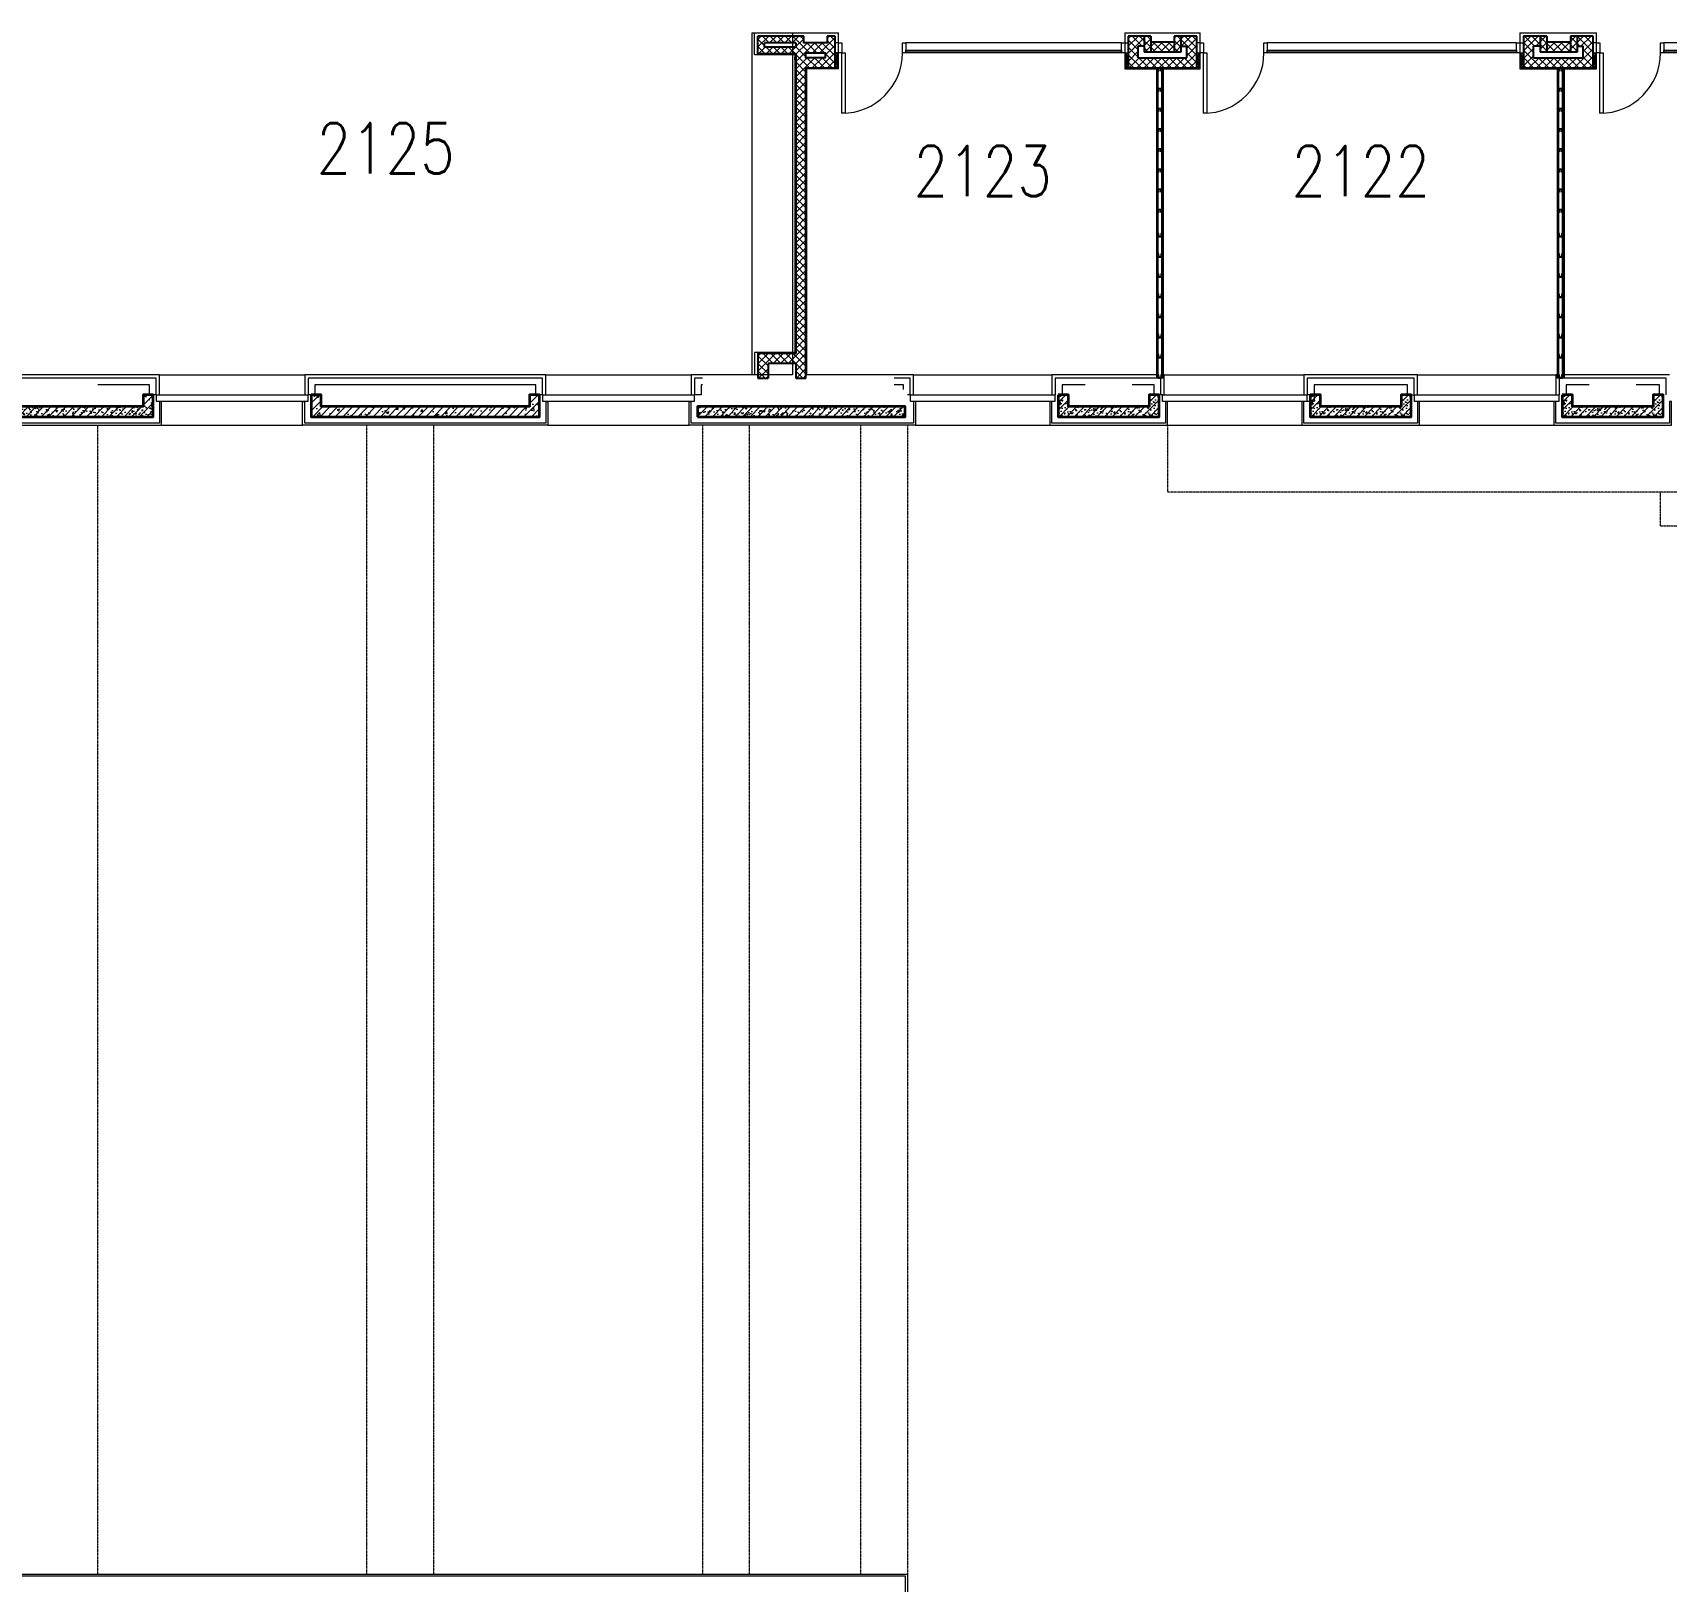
# Model space of a CAD drawing. Header units: inches. Extents: x 342932 to 557958, y 80625 to 242727.
# Drawn here: x 497415 to 521725, y 174520 to 197567 of the extents above; entities that cross this region are included whole.
import ezdxf
from ezdxf.enums import TextEntityAlignment as Align

# ---------------------------------------------------------------- set-up
doc = ezdxf.new("R2010")
doc.units = ezdxf.units.IN
doc.header["$MEASUREMENT"] = 0
doc.linetypes.add('First Floor$0$HIDDEN', pattern=[0.375, 0.25, -0.125])
for name, color, linetype, lineweight in [('First Floor$0$A-G2-G-Building-Elements-Hidden', 251, 'First Floor$0$HIDDEN', 15), ('First Floor$0$A-G250-G-Walls-Low-Level', 251, 'Continuous', 15), ('First Floor$0$A-G250-G-Walls-Precast-Concrete', 251, 'Continuous', 35), ('First Floor$0$A-G250-M-Walls-Blockwork', 7, 'Continuous', 25), ('First Floor$0$A-G250-M-Walls-Plasterboard-Partition', 7, 'Continuous', 9), ('First Floor$0$A-G252-H-Internal-Walls', 251, 'Continuous', 9), ('First Floor$0$A-G262-H-Precast-Panel', 251, 'Continuous', 5), ('First Floor$0$A-G312-M-Wall-Cladding-Panel', 7, 'Continuous', 9), ('First Floor$0$A-G312-M-Wall-Finish-Plaster', 7, 'Continuous', 15), ('First Floor$0$A-G321-M-Window', 251, 'Continuous', 9), ('First Floor$0$A-G322-M-Door', 251, 'Continuous', 15), ('First Floor$0$I-FURN-REC-DESK-SEC-20', 251, 'Continuous', 15), ('First Floor$0$Z-Z001-S-Room-Name-Identification-250', 7, 'Continuous', 15), ('I-FURN-RECP-COUNTER', 251, 'Continuous', 20)]:
    doc.layers.add(name, color=color, linetype=linetype, lineweight=lineweight)
doc.styles.add('First Floor$0$Tag-RomanS', font='romans.shx', dxfattribs={"width": 0.8})
pattern_1 = [(315, (361382.11, 239676.52), (56.1266, 56.1266), []), (45, (361382.11, 239676.52), (-56.1266, 56.1266), [])]
pattern_2 = [(50, (361382.11, 239676.52), (182.18467, -15.93909), [19.05, -209.55]), (355, (361382.11, 239676.52), (-35.24283, 191.05664), [15.24, -167.64]), (100.451, (361397.3, 239675.2), (146.9425, 175.11669), [16.19, -178.09]), (46.1842, (361382.11, 239727.32), (271.07904, -42.04233), [28.575, -314.325]), (96.6356, (361404.7, 239723.82), (237.40423, 247.42556), [24.285, -267.135]), (351.184, (361382.1, 239727.32), (237.4046, 247.4251), [22.86, -251.46]), (21, (361407.51, 239714.62), (151.61488, -102.26552), [19.05, -209.55]), (326, (361407.51, 239714.62), (61.80203, 184.18797), [15.24, -167.64]), (71.4514, (361420.15, 239706.1), (213.4165, 81.92286), [16.19, -178.09]), (37.5, (361382.114, 239676.52), (3.088603, 84.55504), [0, -165.608, 0, -170.18, 0, -168.275]), (7.5, (361382.11, 239676.52), (66.81966, 100.180575), [0, -97.028, 0, -161.798, 0, -64.135]), (327.5, (361325.47, 239676.52), (135.590595, -5.728744), [0, -63.5, 0, -198.12, 0, -262.89]), (317.5, (361300.07, 239676.52), (148.12918, 25.42649), [0, -82.55, 0, -131.572, 0, -186.69])]
pattern_3 = [(45, (361382.11, 239676.52), (-56.1266, 56.1266), [])]
pattern_4 = [(315, (361382.11, 239676.52), (56.1266, 56.1266), []), (45, (361382.11, 239676.52), (-56.1266, 56.1266), [])]

# ---------------------------------------------------------------- blocks, each defined once
blk = doc.blocks.new('First Floor$0$d25')
at = {"layer": 'First Floor$0$A-G321-M-Window', "elevation": 0}
blk.add_lwpolyline([(152280, -42465), (149070, -42465), (149070, -42435), (152280, -42435)], close=True, dxfattribs=at)
at = {"layer": 'First Floor$0$A-G322-M-Door'}
for p, q in [((152280, -42325, 0), (149070, -42325, 0)), ((152280, -42475, 0), (149070, -42475, 0))]:
    blk.add_line(p, q, dxfattribs=at)
at = {"layer": 'First Floor$0$A-G322-M-Door', "elevation": 0}
for points in [[(148070, -42475), (148070, -42325), (148120, -42325), (148120, -42475)], [(148170, -43375), (148120, -43375), (148120, -42475), (148170, -42475)], [(149020, -42475), (149020, -42325), (149070, -42325), (149070, -42475)], [(152280, -42475), (152280, -42325), (152330, -42325), (152330, -42475)]]:
    blk.add_lwpolyline(points, close=True, dxfattribs=at)
at = {"layer": 'First Floor$0$A-G322-M-Door'}
blk.add_arc((148120, -42475, 0), 900, 270, 0, dxfattribs=at)
blk = doc.blocks.new('First Floor$0$Part Frame12')
for p, q in [((0, 100), (4615, 100)), ((0, 100), (0, 0)), ((0, 87), (4615, 87, 0)), ((0, 75), (4615, 75, 0)), ((4615, 25, 0), (0, 25)), ((4615, 12, 0), (0, 12)), ((0, 0), (4615, 0)), ((4615, 100), (4615, 0))]:
    blk.add_line(p, q)
at = {"elevation": 0}
for points in [[(0, 25), (0, 75), (50, 75), (50, 65), (10, 65), (10, 35), (50, 35), (50, 25)], [(300, 25), (300, 75), (350, 75), (350, 65), (310, 65), (310, 35), (350, 35), (350, 25)], [(600, 25), (600, 75), (650, 75), (650, 65), (610, 65), (610, 35), (650, 35), (650, 25)], [(900, 25), (900, 75), (950, 75), (950, 65), (910, 65), (910, 35), (950, 35), (950, 25)], [(1200, 25), (1200, 75), (1250, 75), (1250, 65), (1210, 65), (1210, 35), (1250, 35), (1250, 25)], [(1500, 25), (1500, 75), (1550, 75), (1550, 65), (1510, 65), (1510, 35), (1550, 35), (1550, 25)], [(1800, 25), (1800, 75), (1850, 75), (1850, 65), (1810, 65), (1810, 35), (1850, 35), (1850, 25)], [(2100, 25), (2100, 75), (2150, 75), (2150, 65), (2110, 65), (2110, 35), (2150, 35), (2150, 25)], [(2515, 25), (2515, 75), (2465, 75), (2465, 65), (2505, 65), (2505, 35), (2465, 35), (2465, 25)], [(2815, 25), (2815, 75), (2765, 75), (2765, 65), (2805, 65), (2805, 35), (2765, 35), (2765, 25)], [(3115, 25), (3115, 75), (3065, 75), (3065, 65), (3105, 65), (3105, 35), (3065, 35), (3065, 25)], [(3415, 25), (3415, 75), (3365, 75), (3365, 65), (3405, 65), (3405, 35), (3365, 35), (3365, 25)], [(3715, 25), (3715, 75), (3665, 75), (3665, 65), (3705, 65), (3705, 35), (3665, 35), (3665, 25)], [(4015, 25), (4015, 75), (3965, 75), (3965, 65), (4005, 65), (4005, 35), (3965, 35), (3965, 25)], [(4315, 25), (4315, 75), (4265, 75), (4265, 65), (4305, 65), (4305, 35), (4265, 35), (4265, 25)], [(4615, 25), (4615, 75), (4565, 75), (4565, 65), (4605, 65), (4605, 35), (4565, 35), (4565, 25)]]:
    blk.add_lwpolyline(points, close=True, dxfattribs=at)
blk = doc.blocks.new('First Floor$0$tag-roomname')
at = {"lineweight": 18, "ltscale": 0.01, "style": 'First Floor$0$Tag-RomanS', "width": 0.8}
blk.add_attdef('ROOM_NO_2', text='', height=3, dxfattribs=at).set_placement((0, 1.612), align=Align.MIDDLE_CENTER)
at = {"linetype": 'ByBlock', "lineweight": 15, "ltscale": 0.01, "style": 'First Floor$0$Tag-RomanS', "width": 0.8, "flags": 1}
for tag, p in [('ROOM_NAME_1', (0, -2.288)), ('ROOM_NAME_2', (0, -5.744))]:
    blk.add_attdef(tag, text='', height=2.5, dxfattribs=at).set_placement(p, align=Align.MIDDLE_CENTER)
blk = doc.blocks.new('First Floor$0$GP18-4760')
at = {"layer": 'First Floor$0$A-G321-M-Window'}
blk.add_lwpolyline([(-4710, 140), (-1000, 140), (-1000, 110), (-4710, 110)], close=True, dxfattribs=at)
at = {"layer": 'First Floor$0$A-G322-M-Door'}
for p, q in [((-4710, 150), (-1000, 150)), ((-4710, 0), (-1000, 0))]:
    blk.add_line(p, q, dxfattribs=at)
for points in [[(-100, 1050), (-50, 1050), (-50, 150), (-100, 150)], [(-4710, 150), (-4710, 0), (-4760, 0), (-4760, 150)], [(-950, 150), (-950, 0), (-1000, 0), (-1000, 150)], [(0, 150), (0, 0), (-50, 0), (-50, 150)]]:
    blk.add_lwpolyline(points, close=True, dxfattribs=at)
blk.add_arc((-50, 150), 900, 90, 180, dxfattribs=at)

msp = doc.modelspace()

# ---------------------------------------------------------------- hatches: boundary and pattern name
at = {"layer": 'First Floor$0$A-G252-H-Internal-Walls'}
h = msp.add_hatch(dxfattribs=at)
h.set_pattern_fill('ANSI37', color=256, scale=25, angle=-90, style=0)
h.set_pattern_definition(pattern_1)
h.paths.add_polyline_path([(508772.1, 197251.5), (508772.1, 197351.5), (508307.1, 197351.5), (508307.1, 197416.5), (508772.1, 197416.5), (508772.1, 197516.5), (508207.1, 197516.5), (508207.1, 197251.5)])
h = msp.add_hatch(dxfattribs=at)
h.set_pattern_fill('ANSI37', color=256, scale=25, angle=-90, style=0)
h.set_pattern_definition(pattern_1)
h.paths.add_polyline_path([(509357.1, 197041.5), (509357.1, 197516.5), (509239.6, 197516.5), (509239.6, 197416.4), (508889.6, 197416.4), (508889.6, 197516.5), (508772.1, 197516.5), (508772.1, 192426.5), (508922.1, 192426.5), (508922.1, 197041.5)])
h.paths.add_polyline_path([(509207.1, 197191.5), (508922.1, 197191.5), (508922.1, 197266.4), (509207.1, 197266.4)], flags=16)
h = msp.add_hatch(dxfattribs=at)
h.set_pattern_fill('ANSI37', color=256, scale=25, angle=270, style=0)
h.set_pattern_definition(pattern_4)
h.paths.add_polyline_path([(514502.1, 197516.5), (514402.1, 197516.5), (514402.1, 197276.5), (514502.1, 197276.5)], flags=17)
h.paths.add_polyline_path([(514402.1, 197426.5), (514052.1, 197426.5), (514052.1, 197276.5), (514402.1, 197276.5)], flags=17)
h.paths.add_polyline_path([(514052.1, 197516.5), (513952.1, 197516.5), (513952.1, 197276.5), (514052.1, 197276.5)], flags=17)
h.paths.add_polyline_path([(513952.1, 197516.5), (513717.1, 197516.5), (513717.1, 197041.5), (514737.1, 197041.5), (514737.1, 197516.5), (514502.1, 197516.5), (514502.1, 197366.5), (514587.1, 197366.5), (514587.1, 197191.5), (513867.1, 197191.5), (513867.1, 197366.5), (513952.1, 197366.5)])
h = msp.add_hatch(dxfattribs=at)
h.set_pattern_fill('ANSI37', color=256, scale=25, angle=270, style=0)
h.set_pattern_definition(pattern_4)
h.paths.add_polyline_path([(520637.1, 197516.5), (520397.1, 197516.5), (520397.1, 197366.5), (520487.1, 197366.5), (520487.1, 197191.5), (519757.1, 197191.5), (519757.1, 197366.5), (519847.1, 197366.5), (519847.1, 197516.5), (519607.1, 197516.5), (519607.1, 197041.5), (520637.1, 197041.5)])
h.paths.add_polyline_path([(520397.1, 197516.5), (520297.1, 197516.5), (520297.1, 197276.5), (520397.1, 197276.5)], flags=17)
h.paths.add_polyline_path([(520297.1, 197426.5), (519947.1, 197426.5), (519947.1, 197276.5), (520297.1, 197276.5)], flags=17)
h.paths.add_polyline_path([(519947.1, 197516.5), (519847.1, 197516.5), (519847.1, 197276.5), (519947.1, 197276.5)])
h = msp.add_hatch(dxfattribs=at)
h.set_pattern_fill('AR-CONC', color=256, scale=0.3, angle=90, style=0)
h.set_pattern_definition([(140, (361382.114, 239676.52), (4.781726, 54.655401), [5.715, -62.865]), (85, (361382.114, 239676.52), (-57.316993, -10.572848), [4.572, -50.292]), (190.451, (361382.51, 239681.076), (-52.535006, 44.08275), [4.857, -53.427]), (136.1842, (361366.874, 239676.52), (12.612698, 81.323712), [8.5725, -94.2975]), (186.6356, (361367.925, 239683.3), (-74.227667, 71.22127), [7.2855, -80.1405]), (81.184, (361366.87, 239676.52), (-74.227535, 71.22138), [6.858, -75.438]), (111, (361370.684, 239684.14), (30.679656, 45.484464), [5.715, -62.865]), (56, (361370.684, 239684.14), (-55.25639, 18.540609), [4.572, -50.292]), (161.4514, (361373.24, 239687.93), (-24.576857, 64.024947), [4.857, -53.427]), (127.5, (361382.114, 239676.522), (-25.3665117, 0.926581), [0, -49.6824, 0, -51.054, 0, -50.4825]), (97.5, (361382.114, 239676.522), (-30.0541724, 20.0458988), [0, -29.1084, 0, -48.5394, 0, -19.2405]), (57.5, (361382.114, 239659.53), (1.7186232, 40.6771786), [0, -19.05, 0, -59.436, 0, -78.867]), (47.5, (361382.114, 239651.91), (-7.627947, 44.4387544), [0, -24.765, 0, -39.4716, 0, -56.007])])
h.paths.add_polyline_path([(509392.1, 197266.5), (509357.1, 197266.5), (509357.1, 197041.5), (509392.1, 197041.5)])
h = msp.add_hatch(dxfattribs=at)
h.set_pattern_fill('AR-CONC', color=256, scale=0.3, angle=90, style=0)
h.set_pattern_definition([(40, (661692.106, 239676.52), (-4.781726, 54.655401), [5.715, -62.865]), (95, (661692.106, 239676.52), (57.316993, -10.572848), [4.572, -50.292]), (349.549, (661691.707, 239681.076), (52.535006, 44.08275), [4.857, -53.427]), (43.8158, (661707.346, 239676.52), (-12.612698, 81.323712), [8.5725, -94.2975]), (353.3644, (661706.295, 239683.3), (74.227667, 71.22127), [7.2855, -80.1405]), (98.816, (661707.346, 239676.52), (74.227535, 71.22138), [6.858, -75.438]), (69, (661703.536, 239684.14), (-30.679656, 45.484464), [5.715, -62.865]), (124, (661703.536, 239684.14), (55.25639, 18.540609), [4.572, -50.292]), (18.5486, (661700.98, 239687.93), (24.576857, 64.024947), [4.857, -53.427]), (52.5, (661692.106, 239676.522), (25.3665117, 0.926581), [0, -49.6824, 0, -51.054, 0, -50.4825]), (82.5, (661692.106, 239676.522), (30.0541724, 20.0458988), [0, -29.1084, 0, -48.5394, 0, -19.2405]), (122.5, (661692.106, 239659.53), (-1.7186232, 40.6771786), [0, -19.05, 0, -59.436, 0, -78.867]), (132.5, (661692.106, 239651.91), (7.627947, 44.4387544), [0, -24.765, 0, -39.4716, 0, -56.007])])
h.paths.add_polyline_path([(513682.1, 197266.5), (513717.1, 197266.5), (513717.1, 197041.5), (513682.1, 197041.5)])
h = msp.add_hatch(dxfattribs=at)
h.set_pattern_fill('AR-CONC', color=256, scale=0.3, angle=90, style=0)
h.set_pattern_definition([(140, (366762.106, 239676.52), (4.781726, 54.655401), [5.715, -62.865]), (85, (366762.106, 239676.52), (-57.316993, -10.572848), [4.572, -50.292]), (190.451, (366762.504, 239681.076), (-52.535006, 44.08275), [4.857, -53.427]), (136.1842, (366746.866, 239676.52), (12.612698, 81.323712), [8.5725, -94.2975]), (186.6356, (366747.92, 239683.3), (-74.227667, 71.22127), [7.2855, -80.1405]), (81.184, (366746.866, 239676.52), (-74.227535, 71.22138), [6.858, -75.438]), (111, (366750.676, 239684.14), (30.679656, 45.484464), [5.715, -62.865]), (56, (366750.676, 239684.14), (-55.25639, 18.540609), [4.572, -50.292]), (161.4514, (366753.23, 239687.93), (-24.576857, 64.024947), [4.857, -53.427]), (127.5, (366762.106, 239676.522), (-25.3665117, 0.926581), [0, -49.6824, 0, -51.054, 0, -50.4825]), (97.5, (366762.106, 239676.522), (-30.0541724, 20.0458988), [0, -29.1084, 0, -48.5394, 0, -19.2405]), (57.5, (366762.106, 239659.53), (1.7186232, 40.6771786), [0, -19.05, 0, -59.436, 0, -78.867]), (47.5, (366762.106, 239651.91), (-7.627947, 44.4387544), [0, -24.765, 0, -39.4716, 0, -56.007])])
h.paths.add_polyline_path([(514772.1, 197266.5), (514737.1, 197266.5), (514737.1, 197041.5), (514772.1, 197041.5)])
h = msp.add_hatch(dxfattribs=at)
h.set_pattern_fill('AR-CONC', color=256, scale=0.3, angle=90, style=0)
h.set_pattern_definition([(40, (667572.087, 239676.52), (-4.781726, 54.655401), [5.715, -62.865]), (95, (667572.087, 239676.52), (57.316993, -10.572848), [4.572, -50.292]), (349.549, (667571.69, 239681.076), (52.535006, 44.08275), [4.857, -53.427]), (43.8158, (667587.33, 239676.52), (-12.612698, 81.323712), [8.5725, -94.2975]), (353.3644, (667586.28, 239683.3), (74.227667, 71.22127), [7.2855, -80.1405]), (98.816, (667587.33, 239676.52), (74.227535, 71.22138), [6.858, -75.438]), (69, (667583.517, 239684.14), (-30.679656, 45.484464), [5.715, -62.865]), (124, (667583.517, 239684.14), (55.25639, 18.540609), [4.572, -50.292]), (18.5486, (667580.96, 239687.93), (24.576857, 64.024947), [4.857, -53.427]), (52.5, (667572.087, 239676.522), (25.3665117, 0.926581), [0, -49.6824, 0, -51.054, 0, -50.4825]), (82.5, (667572.087, 239676.522), (30.0541724, 20.0458988), [0, -29.1084, 0, -48.5394, 0, -19.2405]), (122.5, (667572.087, 239659.53), (-1.7186232, 40.6771786), [0, -19.05, 0, -59.436, 0, -78.867]), (132.5, (667572.087, 239651.91), (7.627947, 44.4387544), [0, -24.765, 0, -39.4716, 0, -56.007])])
h.paths.add_polyline_path([(519562.1, 197266.5), (519597.1, 197266.5), (519597.1, 197041.5), (519562.1, 197041.5)])
h = msp.add_hatch(dxfattribs=at)
h.set_pattern_fill('AR-CONC', color=256, scale=0.3, angle=90, style=0)
h.set_pattern_definition([(140, (372662.087, 239676.52), (4.781726, 54.655401), [5.715, -62.865]), (85, (372662.087, 239676.52), (-57.316993, -10.572848), [4.572, -50.292]), (190.451, (372662.486, 239681.076), (-52.535006, 44.08275), [4.857, -53.427]), (136.1842, (372646.85, 239676.52), (12.612698, 81.323712), [8.5725, -94.2975]), (186.6356, (372647.9, 239683.3), (-74.227667, 71.22127), [7.2855, -80.1405]), (81.184, (372646.85, 239676.52), (-74.227535, 71.22138), [6.858, -75.438]), (111, (372650.657, 239684.14), (30.679656, 45.484464), [5.715, -62.865]), (56, (372650.657, 239684.14), (-55.25639, 18.540609), [4.572, -50.292]), (161.4514, (372653.214, 239687.93), (-24.576857, 64.024947), [4.857, -53.427]), (127.5, (372662.087, 239676.522), (-25.3665117, 0.926581), [0, -49.6824, 0, -51.054, 0, -50.4825]), (97.5, (372662.087, 239676.522), (-30.0541724, 20.0458988), [0, -29.1084, 0, -48.5394, 0, -19.2405]), (57.5, (372662.087, 239659.53), (1.7186232, 40.6771786), [0, -19.05, 0, -59.436, 0, -78.867]), (47.5, (372662.087, 239651.91), (-7.627947, 44.4387544), [0, -24.765, 0, -39.4716, 0, -56.007])])
h.paths.add_polyline_path([(520672.1, 197266.5), (520637.1, 197266.5), (520637.1, 197041.5), (520672.1, 197041.5)])
h = msp.add_hatch(dxfattribs=at)
h.set_pattern_fill('ANSI37', color=256, scale=25, angle=-90, style=0)
h.set_pattern_definition(pattern_1)
h.paths.add_polyline_path([(508772.1, 192641.5), (508772.1, 192791.5), (508207.1, 192791.5), (508207.1, 192426.5), (508357.1, 192426.5), (508357.1, 192641.5)])
at = {"layer": 'First Floor$0$A-G262-H-Precast-Panel'}
h = msp.add_hatch(dxfattribs=at)
h.set_pattern_fill('AR-CONC', color=256, style=0)
h.set_pattern_definition(pattern_2)
h.paths.add_polyline_path([(499207.1, 192176.5), (499057.1, 192176.5), (499057.1, 192001.5), (496707.1, 192001.5), (496707.1, 192176.5), (496557.1, 192176.5), (496557.1, 191851.5), (499207.1, 191851.5)])
h = msp.add_hatch(dxfattribs=at)
h.set_pattern_fill('ANSI31', color=256, scale=25, style=0)
h.set_pattern_definition(pattern_3)
h.paths.add_polyline_path([(499207.1, 192176.5), (499057.1, 192176.5), (499057.1, 192001.5), (496707.1, 192001.5), (496707.1, 192176.5), (496557.1, 192176.5), (496557.1, 191851.5), (499207.1, 191851.5)])
h = msp.add_hatch(dxfattribs=at)
h.set_pattern_fill('AR-CONC', color=256, scale=2, style=0)
h.set_pattern_definition([(50, (361382.1, 239676.52), (364.36934, -31.8782), [38.1, -419.1]), (355, (361382.1, 239676.52), (-70.48565, 382.1133), [30.48, -335.28]), (100.451, (361412.48, 239673.87), (293.885, 350.2334), [32.38, -356.18]), (46.1842, (361382.1, 239778.1), (542.1581, -84.0847), [57.15, -628.65]), (96.6356, (361427.3, 239771.1), (474.8085, 494.8511), [48.57, -534.27]), (351.184, (361382.1, 239778.1), (474.8092, 494.8502), [45.72, -502.92]), (21, (361432.9, 239752.72), (303.22976, -204.53104), [38.1, -419.1]), (326, (361432.9, 239752.72), (123.6041, 368.3759), [30.48, -335.28]), (71.4514, (361458.2, 239735.68), (426.833, 163.8457), [32.38, -356.18]), (37.5, (361382.11, 239676.52), (6.17721, 169.11008), [0, -331.216, 0, -340.36, 0, -336.55]), (7.5, (361382.11, 239676.52), (133.63933, 200.36115), [0, -194.056, 0, -323.596, 0, -128.27]), (327.5, (361268.83, 239676.52), (271.18119, -11.45749), [0, -127, 0, -396.24, 0, -525.78]), (317.5, (361218.03, 239676.52), (296.25836, 50.853), [0, -165.1, 0, -263.144, 0, -373.38])])
h.paths.add_polyline_path([(504957.1, 192176.5), (504807.1, 192176.5), (504807.1, 192001.5), (501707.1, 192001.5), (501707.1, 192176.5), (501557.1, 192176.5), (501557.1, 191851.5), (504957.1, 191851.5)])
h = msp.add_hatch(dxfattribs=at)
h.set_pattern_fill('ANSI31', color=256, scale=25, style=0)
h.set_pattern_definition(pattern_3)
h.paths.add_polyline_path([(504957.1, 192176.5), (504807.1, 192176.5), (504807.1, 192001.5), (501707.1, 192001.5), (501707.1, 192176.5), (501557.1, 192176.5), (501557.1, 191851.5), (504957.1, 191851.5)])
h = msp.add_hatch(dxfattribs=at)
h.set_pattern_fill('AR-CONC', color=256, style=0)
h.set_pattern_definition([(50, (342632.11, 239676.52), (182.18467, -15.93909), [19.05, -209.55]), (355, (342632.11, 239676.52), (-35.24283, 191.05664), [15.24, -167.64]), (100.451, (342647.3, 239675.2), (146.9425, 175.11669), [16.19, -178.09]), (46.1842, (342632.11, 239727.32), (271.07904, -42.04233), [28.575, -314.325]), (96.6356, (342654.7, 239723.82), (237.40423, 247.42556), [24.285, -267.135]), (351.184, (342632.1, 239727.32), (237.4046, 247.4251), [22.86, -251.46]), (21, (342657.51, 239714.62), (151.61488, -102.26552), [19.05, -209.55]), (326, (342657.51, 239714.62), (61.80203, 184.18797), [15.24, -167.64]), (71.4514, (342670.15, 239706.1), (213.41649, 81.92286), [16.19, -178.09]), (37.5, (342632.114, 239676.52), (3.088603, 84.55504), [0, -165.608, 0, -170.18, 0, -168.275]), (7.5, (342632.11, 239676.52), (66.819663, 100.180575), [0, -97.028, 0, -161.798, 0, -64.135]), (327.5, (342575.47, 239676.52), (135.590595, -5.728744), [0, -63.5, 0, -198.12, 0, -262.89]), (317.5, (342550.07, 239676.52), (148.12918, 25.42649), [0, -82.55, 0, -131.572, 0, -186.69])])
h.paths.add_polyline_path([(514177.1, 192176.5), (514027.1, 192176.5), (514027.1, 192001.5), (512827.1, 192001.5), (512827.1, 192176.5), (512677.1, 192176.5), (512677.1, 191851.5), (514177.1, 191851.5)])
h = msp.add_hatch(dxfattribs=at)
h.set_pattern_fill('ANSI31', color=256, scale=25, style=0)
h.set_pattern_definition([(45, (342632.11, 239676.52), (-56.1266, 56.1266), [])])
h.paths.add_polyline_path([(514177.1, 192176.5), (514027.1, 192176.5), (514027.1, 192001.5), (512827.1, 192001.5), (512827.1, 192176.5), (512677.1, 192176.5), (512677.1, 191851.5), (514177.1, 191851.5)])
h = msp.add_hatch(dxfattribs=at)
h.set_pattern_fill('AR-CONC', color=256, style=0)
h.set_pattern_definition([(50, (346382.11, 239676.52), (182.18467, -15.93909), [19.05, -209.55]), (355, (346382.11, 239676.52), (-35.24283, 191.05664), [15.24, -167.64]), (100.451, (346397.3, 239675.2), (146.9425, 175.11669), [16.19, -178.09]), (46.1842, (346382.11, 239727.32), (271.07904, -42.04233), [28.575, -314.325]), (96.6356, (346404.7, 239723.82), (237.40423, 247.42556), [24.285, -267.135]), (351.184, (346382.1, 239727.32), (237.4046, 247.4251), [22.86, -251.46]), (21, (346407.51, 239714.62), (151.61488, -102.26552), [19.05, -209.55]), (326, (346407.51, 239714.62), (61.80203, 184.18797), [15.24, -167.64]), (71.4514, (346420.15, 239706.1), (213.41649, 81.92286), [16.19, -178.09]), (37.5, (346382.114, 239676.52), (3.088603, 84.55504), [0, -165.608, 0, -170.18, 0, -168.275]), (7.5, (346382.11, 239676.52), (66.819663, 100.180575), [0, -97.028, 0, -161.798, 0, -64.135]), (327.5, (346325.47, 239676.52), (135.590595, -5.728744), [0, -63.5, 0, -198.12, 0, -262.89]), (317.5, (346300.07, 239676.52), (148.12918, 25.42649), [0, -82.55, 0, -131.572, 0, -186.69])])
h.paths.add_polyline_path([(517927.1, 192176.5), (517777.1, 192176.5), (517777.1, 192001.5), (516577.1, 192001.5), (516577.1, 192176.5), (516427.1, 192176.5), (516427.1, 191851.5), (517927.1, 191851.5)])
h = msp.add_hatch(dxfattribs=at)
h.set_pattern_fill('ANSI31', color=256, scale=25, style=0)
h.set_pattern_definition([(45, (346382.11, 239676.52), (-56.1266, 56.1266), [])])
h.paths.add_polyline_path([(517927.1, 192176.5), (517777.1, 192176.5), (517777.1, 192001.5), (516577.1, 192001.5), (516577.1, 192176.5), (516427.1, 192176.5), (516427.1, 191851.5), (517927.1, 191851.5)])
h = msp.add_hatch(dxfattribs=at)
h.set_pattern_fill('AR-CONC', color=256, style=0)
h.set_pattern_definition([(50, (350132.11, 239676.52), (182.18467, -15.93909), [19.05, -209.55]), (355, (350132.11, 239676.52), (-35.24283, 191.05664), [15.24, -167.64]), (100.451, (350147.3, 239675.2), (146.9425, 175.11669), [16.19, -178.09]), (46.1842, (350132.11, 239727.32), (271.07904, -42.04233), [28.575, -314.325]), (96.6356, (350154.7, 239723.82), (237.40423, 247.42556), [24.285, -267.135]), (351.184, (350132.1, 239727.32), (237.4046, 247.4251), [22.86, -251.46]), (21, (350157.51, 239714.62), (151.61488, -102.26552), [19.05, -209.55]), (326, (350157.51, 239714.62), (61.80203, 184.18797), [15.24, -167.64]), (71.4514, (350170.15, 239706.1), (213.41649, 81.92286), [16.19, -178.09]), (37.5, (350132.114, 239676.52), (3.088603, 84.55504), [0, -165.608, 0, -170.18, 0, -168.275]), (7.5, (350132.11, 239676.52), (66.819663, 100.180575), [0, -97.028, 0, -161.798, 0, -64.135]), (327.5, (350075.47, 239676.52), (135.590595, -5.728744), [0, -63.5, 0, -198.12, 0, -262.89]), (317.5, (350050.07, 239676.52), (148.12918, 25.42649), [0, -82.55, 0, -131.572, 0, -186.69])])
h.paths.add_polyline_path([(521677.1, 192176.5), (521527.1, 192176.5), (521527.1, 192001.5), (520327.1, 192001.5), (520327.1, 192176.5), (520177.1, 192176.5), (520177.1, 191851.5), (521677.1, 191851.5)])
h = msp.add_hatch(dxfattribs=at)
h.set_pattern_fill('ANSI31', color=256, scale=25, style=0)
h.set_pattern_definition([(45, (350132.11, 239676.52), (-56.1266, 56.1266), [])])
h.paths.add_polyline_path([(521677.1, 192176.5), (521527.1, 192176.5), (521527.1, 192001.5), (520327.1, 192001.5), (520327.1, 192176.5), (520177.1, 192176.5), (520177.1, 191851.5), (521677.1, 191851.5)])
h = msp.add_hatch(dxfattribs=at)
h.set_pattern_fill('AR-CONC', color=256, style=0)
h.set_pattern_definition(pattern_2)
h.paths.add_polyline_path([(510397.1, 192001.5), (507307.1, 192001.5), (507307.1, 191851.5), (510397.1, 191851.5)])
h = msp.add_hatch(dxfattribs=at)
h.set_pattern_fill('ANSI31', color=256, scale=25, style=0)
h.set_pattern_definition(pattern_3)
h.paths.add_polyline_path([(510397.1, 192001.5), (507307.1, 192001.5), (507307.1, 191851.5), (510397.1, 191851.5)])

# ---------------------------------------------------------------- linework, layer by layer
at = {"layer": 'First Floor$0$A-G2-G-Building-Elements-Hidden'}
for p, q in [((508082.1, 174626.5), (508082.1, 191726.5, 0)), ((509732.1, 191726.5, 0), (509732.1, 174626.5)), ((510432.1, 191726.5), (510432.1, 174626.5)), ((514302.1, 191726.5, 0), (514302.1, 190726.5, 0)), ((537647.1, 190726.5), (514302.1, 190726.5, 0))]:
    msp.add_line(p, q, dxfattribs=at)
for points in [[(498382.1, 174626.5), (498382.1, 191726.5)], [(502382.1, 191726.5), (502382.1, 174626.5)], [(503382.1, 174626.5), (503382.1, 191726.5)], [(507382.1, 191726.5), (507382.1, 174626.5)], [(521632.1, 190726.5), (521632.1, 190226.5), (534132.1, 190226.5), (534132.1, 190726.5)]]:
    msp.add_lwpolyline(points, dxfattribs=at)
at = {"layer": 'First Floor$0$A-G250-G-Walls-Low-Level'}
for p, q in [((499302.1, 192476.5), (501462.1, 192476.5)), ((505052.1, 192476.5), (507212.1, 192476.5, 0)), ((510522.1, 192476.5, 0), (512582.1, 192476.5, 0)), ((514252.1, 192476.5, 0), (516332.1, 192476.5, 0)), ((518022.1, 192476.5, 0), (520082.1, 192476.5, 0)), ((499332.1, 191726.5), (501432.1, 191726.5)), ((505082.1, 191726.5), (507182.1, 191726.5, 0)), ((510552.1, 191726.5, 0), (512552.1, 191726.5, 0)), ((514302.1, 191726.5, 0), (516302.1, 191726.5, 0)), ((518052.1, 191726.5, 0), (520052.1, 191726.5, 0))]:
    msp.add_line(p, q, dxfattribs=at)
at = {"layer": 'First Floor$0$A-G250-G-Walls-Precast-Concrete', "elevation": 0}
for points in [[(496557.1, 191851.5), (499207.1, 191851.5), (499207.1, 192176.5), (499057.1, 192176.5), (499057.1, 192001.5), (496707.1, 192001.5), (496707.1, 192176.5), (496557.1, 192176.5), (496557.1, 191854)], [(501557.1, 192176.5), (501557.1, 191851.5), (504957.1, 191851.5), (504957.1, 192176.5), (504807.1, 192176.5), (504807.1, 192001.5), (501707.1, 192001.5), (501707.1, 192176.5), (501557.1, 192176.5)], [(512677.1, 192176.5), (512677.1, 191851.5), (514177.1, 191851.5), (514177.1, 192176.5), (514027.1, 192176.5), (514027.1, 192001.5), (512827.1, 192001.5), (512827.1, 192176.5), (512677.1, 192176.5)], [(516427.1, 192176.5), (516427.1, 191851.5), (517927.1, 191851.5), (517927.1, 192176.5), (517777.1, 192176.5), (517777.1, 192001.5), (516577.1, 192001.5), (516577.1, 192176.5), (516427.1, 192176.5)], [(520177.1, 192176.5), (520177.1, 191851.5), (521677.1, 191851.5), (521677.1, 192176.5), (521527.1, 192176.5), (521527.1, 192001.5), (520327.1, 192001.5), (520327.1, 192176.5), (520177.1, 192176.5)]]:
    msp.add_lwpolyline(points, dxfattribs=at)
msp.add_lwpolyline([(507307.1, 191851.5), (510397.1, 191851.5), (510397.1, 192001.5), (507307.1, 192001.5)], close=True, dxfattribs=at)
at = {"layer": 'First Floor$0$A-G250-M-Walls-Blockwork'}
for p, q in [((508889.6, 197516.5, 0), (508207.1, 197516.5, 0)), ((508207.1, 197251.5, 0), (508207.1, 197516.5, 0)), ((508772.1, 197416.5, 0), (508307.1, 197416.5, 0)), ((508307.1, 197351.5, 0), (508307.1, 197416.5, 0)), ((508772.1, 197416.5, 0), (508772.1, 197351.5, 0)), ((509357.1, 197516.5, 0), (509239.6, 197516.5, 0)), ((509357.1, 197041.5, 0), (509357.1, 197516.5, 0)), ((514052.1, 197516.5, 0), (513717.1, 197516.5, 0)), ((513717.1, 197516.5, 0), (513717.1, 197041.5, 0)), ((513952.1, 197516.5, 0), (513952.1, 197276.5, 0)), ((514052.1, 197516.5, 0), (514052.1, 197276.5, 0)), ((514402.1, 197426.5, 0), (514052.1, 197426.5, 0)), ((514737.1, 197516.5, 0), (514402.1, 197516.5, 0)), ((514402.1, 197516.5, 0), (514402.1, 197276.5, 0)), ((514502.1, 197516.5, 0), (514502.1, 197276.5, 0)), ((514737.1, 197041.5, 0), (514737.1, 197516.5, 0)), ((519947.1, 197516.5, 0), (519597.1, 197516.5, 0)), ((519597.1, 197516.5, 0), (519597.1, 197041.5, 0)), ((519847.1, 197516.5, 0), (519847.1, 197276.5, 0)), ((519947.1, 197516.5, 0), (519947.1, 197276.5, 0)), ((520297.1, 197426.5, 0), (519947.1, 197426.5, 0)), ((520637.1, 197516.5, 0), (520297.1, 197516.5, 0)), ((520297.1, 197516.5, 0), (520297.1, 197276.5, 0)), ((520397.1, 197516.5, 0), (520397.1, 197276.5, 0)), ((520637.1, 197041.5, 0), (520637.1, 197516.5, 0)), ((508772.1, 197251.5, 0), (508207.1, 197251.5, 0)), ((508772.1, 197351.5, 0), (508307.1, 197351.5, 0)), ((508772.1, 197251.5, 0), (508772.1, 192791.5, 0)), ((513867.1, 197191.5, 0), (513867.1, 197366.5, 0)), ((513952.1, 197366.5, 0), (513867.1, 197366.5, 0)), ((513867.1, 197191.5, 0), (514587.1, 197191.5, 0)), ((514502.1, 197276.5, 0), (513952.1, 197276.5, 0)), ((514502.1, 197366.5, 0), (514587.1, 197366.5, 0)), ((514587.1, 197191.5, 0), (514587.1, 197366.5, 0)), ((519747.1, 197191.5, 0), (519747.1, 197366.5, 0)), ((519847.1, 197366.5, 0), (519747.1, 197366.5, 0)), ((519747.1, 197191.5, 0), (520487.1, 197191.5, 0)), ((520397.1, 197276.5, 0), (519847.1, 197276.5, 0)), ((520397.1, 197366.5, 0), (520487.1, 197366.5, 0)), ((520487.1, 197191.5, 0), (520487.1, 197366.5, 0)), ((508922.1, 192426.5, 0), (508922.1, 197041.5, 0)), ((508922.1, 197041.5, 0), (509357.1, 197041.5, 0)), ((513717.1, 197041.5, 0), (514737.1, 197041.5, 0)), ((519597.1, 197041.5, 0), (520637.1, 197041.5, 0)), ((508772.1, 192791.5, 0), (508207.1, 192791.5, 0)), ((508207.1, 192791.5, 0), (508207.1, 192426.5, 0)), ((508772.1, 192641.5, 0), (508357.1, 192641.5, 0)), ((508357.1, 192641.5, 0), (508357.1, 192426.5, 0)), ((508772.1, 192641.5, 0), (508772.1, 192426.5, 0)), ((508207.1, 192426.5, 0), (508357.1, 192426.5, 0)), ((508772.1, 192426.5, 0), (508922.1, 192426.5, 0))]:
    msp.add_line(p, q, dxfattribs=at)
at = {"layer": 'First Floor$0$A-G250-M-Walls-Blockwork', "elevation": 0}
msp.add_lwpolyline([(509239.6, 197516.5), (509239.6, 197416.4), (508889.6, 197416.4), (508889.6, 197516.5)], dxfattribs=at)
msp.add_lwpolyline([(508922.1, 197266.4), (509207.1, 197266.4), (509207.1, 197191.5), (508922.1, 197191.5)], close=True, dxfattribs=at)
at = {"layer": 'First Floor$0$A-G312-M-Wall-Cladding-Panel'}
for p, q in [((501432.1, 192076.5), (501462.1, 192076.5)), ((505052.1, 192076.5), (505082.1, 192076.5)), ((507182.1, 192076.5, 0), (507212.1, 192076.5, 0)), ((510552.1, 192076.5, 0), (510522.1, 192076.5, 0))]:
    msp.add_line(p, q, dxfattribs=at)
at = {"layer": 'First Floor$0$A-G312-M-Wall-Cladding-Panel', "elevation": 0}
for points in [[(496462.1, 192076.5), (496432.1, 192076.5), (496432.1, 191726.5), (499332.1, 191726.5), (499332.1, 192076.5), (499302.1, 192076.5), (499302.1, 191756.5), (496462.1, 191756.5), (496462.1, 192076.5)], [(505082.1, 192076.5), (505082.1, 191726.5), (501432.1, 191726.5), (501432.1, 192076.5)], [(505052.1, 192076.5), (505052.1, 191756.5), (501462.1, 191756.5), (501462.1, 192076.5)], [(510552.1, 192076.5), (510552.1, 191726.5), (507182.1, 191726.5), (507182.1, 191726.5), (507182.1, 192076.5)], [(510522.1, 192076.5), (510522.1, 191756.5), (507212.1, 191756.5), (507212.1, 192076.5)], [(512552.1, 192076.5), (512552.1, 191726.5), (514302.1, 191726.5), (514302.1, 192076.5), (514272.1, 192076.5), (514272.1, 191756.5), (512582.1, 191756.5), (512582.1, 192076.5), (512552.1, 192076.5)], [(516302.1, 192076.5), (516302.1, 191726.5), (518052.1, 191726.5), (518052.1, 192076.5), (518022.1, 192076.5), (518022.1, 191756.5), (516332.1, 191756.5), (516332.1, 192076.5), (516302.1, 192076.5)], [(520052.1, 192076.5), (520052.1, 191726.5), (521802.1, 191726.5), (521802.1, 192076.5), (521772.1, 192076.5), (521772.1, 191756.5), (520082.1, 191756.5), (520082.1, 192076.5), (520052.1, 192076.5)]]:
    msp.add_lwpolyline(points, dxfattribs=at)
at = {"layer": 'First Floor$0$A-G312-M-Wall-Cladding-Panel'}
msp.add_lwpolyline([(510082.1, 148926.5), (510082.1, 148956.5), (510402.1, 148956.5), (510402.1, 174596.5), (496462.1, 174596.5), (496462.1, 174276.5), (496432.1, 174276.5), (496432.1, 174626.5), (510432.1, 174626.5), (510432.1, 148926.5), (510082.1, 148926.5)], dxfattribs=at)
at = {"layer": 'First Floor$0$A-G312-M-Wall-Finish-Plaster'}
for p, q in [((508157.1, 197566.5, 0), (509407.1, 197566.5, 0)), ((508157.1, 197236.5, 0), (508157.1, 197566.5, 0)), ((509407.1, 197416.5, 0), (509357.1, 197416.5, 0)), ((509407.1, 197266.5, 0), (509407.1, 197566.5, 0)), ((513667.1, 197566.5, 0), (513667.1, 197026.5, 0)), ((513667.1, 197566.5, 0), (514787.1, 197566.5, 0)), ((513667.1, 197416.5, 0), (513717.1, 197416.5, 0)), ((514787.1, 197416.5, 0), (514737.1, 197416.5, 0)), ((514787.1, 197026.5, 0), (514787.1, 197566.5, 0)), ((519547.1, 197566.5, 0), (519547.1, 197026.5, 0)), ((519547.1, 197566.5, 0), (520687.1, 197566.5, 0)), ((519547.1, 197416.5, 0), (519597.1, 197416.5, 0)), ((520687.1, 197416.5, 0), (520637.1, 197416.5, 0)), ((520687.1, 197026.5, 0), (520687.1, 197566.5, 0)), ((508757.1, 197236.5, 0), (508157.1, 197236.5, 0)), ((508757.1, 197236.5, 0), (508757.1, 192806.5, 0)), ((509407.1, 197266.5, 0), (509357.1, 197266.5)), ((509392.1, 197041.5, 0), (509392.1, 197266.5, 0)), ((509407.1, 197026.5, 0), (509407.1, 197266.5, 0)), ((513667.1, 197266.5, 0), (513717.1, 197266.5, 0)), ((513682.1, 197266.5, 0), (513682.1, 197041.5, 0)), ((514737.1, 197266.5, 0), (514787.1, 197266.5, 0)), ((514772.1, 197041.5, 0), (514772.1, 197266.5, 0)), ((519547.1, 197266.5, 0), (519597.1, 197266.5, 0)), ((519562.1, 197266.5, 0), (519562.1, 197041.5, 0)), ((520637.1, 197266.5, 0), (520687.1, 197266.5, 0)), ((520672.1, 197041.5, 0), (520672.1, 197266.5, 0)), ((508937.1, 192476.5, 0), (508937.1, 197026.5, 0)), ((509407.1, 197026.5, 0), (508937.1, 197026.5, 0)), ((509357.1, 197041.5, 0), (509392.1, 197041.5, 0)), ((513667.1, 197026.5, 0), (514147.1, 197026.5, 0)), ((513717.1, 197041.5, 0), (513682.1, 197041.5, 0)), ((514247.1, 197026.5, 0), (514787.1, 197026.5, 0)), ((514737.1, 197041.5, 0), (514772.1, 197041.5, 0)), ((519547.1, 197026.5, 0), (520102.1, 197026.5, 0)), ((519597.1, 197041.5, 0), (519562.1, 197041.5, 0)), ((520202.1, 197026.5, 0), (520687.1, 197026.5, 0)), ((520637.1, 197041.5, 0), (520672.1, 197041.5, 0)), ((508157.1, 192806.5, 0), (508157.1, 192476.5, 0)), ((508757.1, 192806.5, 0), (508157.1, 192806.5, 0)), ((508207.1, 192806.5, 0), (508207.1, 192791.5, 0)), ((508157.1, 192476.5, 0), (507212.1, 192476.5, 0)), ((507212.1, 192476.5, 0), (507212.1, 192176.5, 0)), ((507262.1, 192426.5, 0), (507262.1, 192176.5, 0)), ((507382.1, 192426.5), (507262.1, 192426.5, 0)), ((510472.1, 192426.5, 0), (510232.1, 192426.5)), ((510472.1, 192176.5, 0), (510472.1, 192426.5, 0)), ((512582.1, 192476.5, 0), (512582.1, 192176.5, 0)), ((514237.1, 192426.5, 0), (512632.1, 192426.5, 0)), ((512632.1, 192426.5, 0), (512632.1, 192176.5, 0)), ((512732.1, 192326.5, 0), (512732.1, 192176.5, 0)), ((513077.1, 192326.5, 0), (512732.1, 192326.5, 0)), ((514102.1, 192326.5, 0), (513777.1, 192326.5, 0)), ((514102.1, 192176.5, 0), (514102.1, 192326.5, 0)), ((514202.1, 192176.5, 0), (514202.1, 192426.5, 0)), ((514252.1, 192476.5, 0), (514237.1, 192476.5, 0)), ((520102.1, 192476.5, 0), (520082.1, 192476.5, 0)), ((520132.1, 192426.5, 0), (520132.1, 192176.5, 0)), ((521722.1, 192426.5, 0), (520202.1, 192426.5, 0)), ((520232.1, 192326.5, 0), (520232.1, 192176.5, 0)), ((520577.1, 192326.5, 0), (520232.1, 192326.5, 0)), ((521622.1, 192326.5, 0), (521277.1, 192326.5, 0)), ((521622.1, 192176.5, 0), (521622.1, 192326.5, 0)), ((521722.1, 192176.5, 0), (521722.1, 192426.5, 0)), ((507262.1, 192176.5, 0), (507257.1, 192176.5, 0)), ((510477.1, 192176.5, 0), (510472.1, 192176.5, 0)), ((512632.1, 192176.5, 0), (512627.1, 192176.5, 0)), ((516482.1, 192176.5, 0), (516382.1, 192176.5, 0)), ((517872.1, 192176.5, 0), (517977.1, 192176.5, 0)), ((520132.1, 192176.5, 0), (520127.1, 192176.5, 0))]:
    msp.add_line(p, q, dxfattribs=at)
at = {"layer": 'First Floor$0$A-G312-M-Wall-Finish-Plaster', "elevation": 0}
for points in [[(499302.1, 192176.5), (499302.1, 192476.5), (496462.1, 192476.5), (496462.1, 192176.5)], [(499257.1, 192176.5), (499252.1, 192176.5), (499252.1, 192426.5), (496512.1, 192426.5), (496512.1, 192176.5), (496507.1, 192176.5)], [(499257.1, 192176.5), (499152.1, 192176.5), (499152.1, 192326.5), (498382.1, 192326.5)], [(505052.1, 192176.5), (505052.1, 192476.5), (501462.1, 192476.5), (501462.1, 192176.5)], [(505007.1, 192176.5), (505002.1, 192176.5), (505002.1, 192426.5), (501512.1, 192426.5), (501512.1, 192176.5), (501507.1, 192176.5)], [(505007.1, 192176.5), (504902.1, 192176.5), (504902.1, 192326.5), (501612.1, 192326.5), (501612.1, 192176.5), (501507.1, 192176.5)], [(507382.1, 192326.5), (507362.1, 192326.5), (507362.1, 192176.5), (507257.1, 192176.5)], [(510522.1, 192176.5), (510522.1, 192476.5), (508937.1, 192476.5)], [(510372.1, 192254.2), (510372.1, 192326.5), (510232.1, 192326.5)], [(514137.1, 192476.5), (512582.1, 192476.5)], [(514252.1, 192176.5), (514252.1, 192476.5)], [(518022.1, 192176.5), (518022.1, 192476.5), (516332.1, 192476.5), (516332.1, 192176.5)], [(517972.1, 192176.5), (517972.1, 192426.5), (516382.1, 192426.5), (516382.1, 192176.5), (516377.1, 192176.5)], [(517872.1, 192176.5), (517872.1, 192326.5), (516482.1, 192326.5), (516482.1, 192076.5), (516377.1, 192076.5)], [(520082.1, 192476.5), (520082.1, 192476.5), (520082.1, 192176.5)], [(521772.1, 192476.5), (520202.1, 192476.5)], [(510477.1, 192176.5), (510432.9, 192176.5)]]:
    msp.add_lwpolyline(points, dxfattribs=at)
at = {"layer": 'First Floor$0$A-G312-M-Wall-Finish-Plaster'}
msp.add_lwpolyline([(514227.1, 192176.5), (514202.1, 192176.5)], dxfattribs=at)
at = {"layer": 'First Floor$0$A-G321-M-Window'}
msp.add_lwpolyline([(499257.1, 192176.5), (501507.1, 192176.5), (501507.1, 192076.5), (499257.1, 192076.5)], close=True, dxfattribs=at)
at = {"layer": 'First Floor$0$A-G321-M-Window', "elevation": 0}
for points in [[(505007.1, 192176.5), (507257.1, 192176.5), (507257.1, 192076.5), (505007.1, 192076.5)], [(510477.1, 192176.5), (512627.1, 192176.5), (512627.1, 192076.5), (510477.1, 192076.5)], [(514227.1, 192176.5), (516377.1, 192176.5), (516377.1, 192076.5), (514227.1, 192076.5)], [(517977.1, 192176.5), (520127.1, 192176.5), (520127.1, 192076.5), (517977.1, 192076.5)]]:
    msp.add_lwpolyline(points, close=True, dxfattribs=at)
at = {"layer": 'First Floor$0$I-FURN-REC-DESK-SEC-20'}
msp.add_line((508757.1, 197161.5, 0), (508757.1, 197201.5, 0), dxfattribs=at)
at = {"layer": 'I-FURN-RECP-COUNTER', "elevation": 0}
msp.add_lwpolyline([(508722.1, 192476.5), (508122.1, 192476.5), (508122.1, 197566.5), (508722.1, 197566.5)], close=True, dxfattribs=at)

# ---------------------------------------------------------------- block references
at = {"layer": 'First Floor$0$A-G250-M-Walls-Plasterboard-Partition', "rotation": 270}
for p in [(514137.1, 197041.5, 0), (520102.1, 197041.5, 0)]:
    msp.add_blockref('First Floor$0$Part Frame12', p, dxfattribs=at)
at = {"layer": 'First Floor$0$A-G322-M-Door'}
for p in [(361337.1, 239741.5), (372617.1, 239741.5, 0)]:
    msp.add_blockref('First Floor$0$d25', p, dxfattribs=at)
at = {"layer": 'First Floor$0$A-G322-M-Door', "rotation": 180}
msp.add_blockref('First Floor$0$GP18-4760', (514787.1, 197416.5, 0), dxfattribs=at)
at = {"layer": 'First Floor$0$Z-Z001-S-Room-Name-Identification-250'}
ref = msp.add_blockref('First Floor$0$tag-roomname', (502666.6, 195444.1), dxfattribs=dict(at, xscale=250, yscale=250, zscale=250))
ref.add_attrib('ROOM_NO_2', '2125', dxfattribs={"layer": '0', "lineweight": 18, "ltscale": 0.01, "height": 750, "style": 'First Floor$0$Tag-RomanS', "width": 0.8}).set_placement((502666.6, 195847), align=Align.MIDDLE_CENTER)
ref = msp.add_blockref('First Floor$0$tag-roomname', (511552.1, 195103.9, 0), dxfattribs=dict(at, xscale=250, yscale=250, zscale=250))
ref.add_attrib('ROOM_NO_2', '2123', dxfattribs={"layer": '0', "lineweight": 18, "ltscale": 0.01, "height": 750, "style": 'First Floor$0$Tag-RomanS', "width": 0.8}).set_placement((511552.1, 195506.8, 0), align=Align.MIDDLE_CENTER)
ref = msp.add_blockref('First Floor$0$tag-roomname', (517177.1, 195103.9, 0), dxfattribs=dict(at, xscale=250, yscale=250, zscale=250))
ref.add_attrib('ROOM_NO_2', '2122', dxfattribs={"layer": '0', "lineweight": 18, "ltscale": 0.01, "height": 750, "style": 'First Floor$0$Tag-RomanS', "width": 0.8}).set_placement((517177.1, 195506.8, 0), align=Align.MIDDLE_CENTER)

doc.saveas('drawing.dxf')
